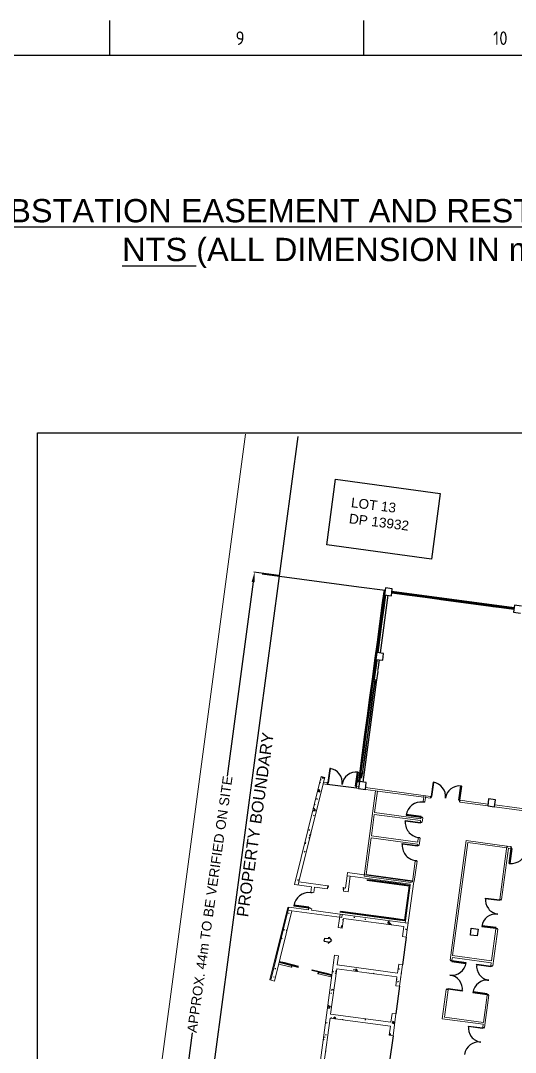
# Paper-space layout 'Page 2' of a CAD drawing. Header units: metres, sheet in millimetres. Extents: x -9 to 824, y -5 to 581.
# Drawn here: x 515.6 to 643.1, y 315 to 581 of the extents above; entities that cross this region are included whole.
import ezdxf
from ezdxf.enums import TextEntityAlignment as Align

# ---------------------------------------------------------------- set-up
doc = ezdxf.new("R2010")
doc.units = ezdxf.units.M
for name, color, linetype in [('_User Miscellaneous1', 7, 'Continuous'), ('_User Miscellaneous2', 7, 'Continuous'), ('Notes', 7, 'Continuous')]:
    doc.layers.add(name, color=color, linetype=linetype)
doc.styles.add('iecISOCP', font='isocp.shx')
doc.styles.get("Standard").update_dxf_attribs({"font": 'arial.ttf'})
doc.dimstyles.get("Standard").update_dxf_attribs({"dimtxt": 0.18, "dimasz": 0.18, "dimexe": 0.18, "dimexo": 0.0625, "dimgap": 0.09, "dimtad": 0, "dimtih": 1, "dimtoh": 1, "dimdec": 4, "dimzin": 0, "dimdsep": 46, "dimtxsty": 'Standard', "dimcen": 0.09, "dimadec": 0, "dimazin": 0, "dimtfac": 1, "dimtdec": 4, "dimtofl": 0, "dimtmove": 0, "dimatfit": 3, "dimfxl": 1, "dimtolj": 1, "dimtzin": 0, "dimarcsym": 0})

# ---------------------------------------------------------------- blocks, each defined once
blk = doc.blocks.new('A1_FRAME_TITLE')
at = {"layer": 'Notes', "color": 7, "linetype": 'Continuous'}
for p, q in [((547.7, 574.39), (547.7, 583.39)), ((613.21, 574.39), (613.21, 583.39))]:
    blk.add_line(p, q, dxfattribs=at)
at = {"layer": 'Notes', "color": 7, "linetype": 'Continuous', "flags": 128}
blk.add_lwpolyline([(824.37, 574.39), (149.5, 574.39)], dxfattribs=at)
at = {"layer": 'Notes', "color": 7, "style": 'iecISOCP'}
for s, p in [('9', (580.11, 577.12)), ('10', (646.5, 577.12))]:
    blk.add_text(s, height=3.5, dxfattribs=at).set_placement(p)
at = {"layer": 'Notes', "color": 7, "style": 'iecISOCP', "flags": 8}
blk.add_attdef('VERSION_NO', text='', height=2.5, rotation=90, dxfattribs=at).set_placement((302.04, 43.81), align=Align.MIDDLE_CENTER)
at = {"layer": 'Notes', "color": 7, "style": 'iecISOCP'}
for tag, p in [('CAP_NO', (513.19, 43.46)), ('IE_NUM', (513.05, 37.81)), ('REF_No_1', (335.24, 32.31)), ('REF_1', (362.52, 32.31)), ('HV_SWITCH', (513.46, 32.16)), ('GEN_WO', (441.71, 31.76)), ('REF_No_2', (335.24, 26.31)), ('REF_2', (362.52, 26.31)), ('OH_WO', (441.71, 25.81)), ('UBD_REF', (513.05, 25.83)), ('REF_No_3', (335.24, 20.31)), ('REF_3', (362.52, 20.31)), ('UG_WO', (441.71, 20.05)), ('GIS_MAP_No', (513.05, 20.04)), ('REF_No_4', (335.24, 14.31)), ('REF_4', (362.52, 14.31)), ('SUB_WO', (441.71, 13.81)), ('HV_OP_DIAG', (513.33, 14.2)), ('LGA', (512.95, 7.78)), ('ExportID', (9.08, 2.39))]:
    blk.add_attdef(tag, p, '', height=2.5, dxfattribs=at)
for tag, height, p in [('T1', 3.5, (684.37, 39.47)), ('T2', 3.5, (684.37, 34.35)), ('scale', 2.5, (567.76, 33.27)), ('T3', 3.5, (684.37, 28.92)), ('DRAWN', 2.5, (567.76, 24.93)), ('T4', 3.5, (684.37, 23.66)), ('T5', 3.5, (684.37, 18.23)), ('REV', 5, (820.05, 17.1)), ('DATE', 2.5, (567.76, 16.88)), ('T6', 3.5, (684.37, 12.97)), ('DESIGN', 2.5, (605.62, 9.15))]:
    blk.add_attdef(tag, text='', height=height, dxfattribs=at).set_placement(p, align=Align.CENTER)
blk.add_attdef('NUM', text='', height=7, dxfattribs=at).set_placement((792.37, 20.12), align=Align.MIDDLE_CENTER)
for tag, p in [('NS', (790.71, 8.12)), ('SHTS', (805.41, 8.12))]:
    blk.add_attdef(tag, text='', height=2.5, dxfattribs=at).set_placement(p, align=Align.MIDDLE)
at = {"layer": 'Notes', "color": 7, "style": 'iecISOCP', "flags": 1}
for tag, p in [('ProjectType', (14.17, -26.8)), ('ProjectNumber', (23.56, -26.82)), ('DrawingNumber', (35.51, -26.8)), ('ProjectDescription', (47.56, -26.83)), ('ExportDate', (60.28, -26.79)), ('ExportUserName', (69.15, -26.8)), ('DesignerCompanyName', (81.48, -26.79)), ('ExportAreaOfInterest', (97.1, -26.81)), ('GIS_SUCCESS', (112, -26.78)), ('CAD_SUCCESS', (121.79, -26.78)), ('DEPOTCODE', (132.11, -26.88)), ('ExportCategories', (140.08, -26.8)), ('Comments', (154.38, -26.88))]:
    blk.add_attdef(tag, p, '', height=1, dxfattribs=at)
blk = doc.blocks.new('*D112')
at = {"layer": '_User Miscellaneous1', "color": 0, "lineweight": -3}
for p, q in [((575.58, 436.29), (568.86, 386.26)), ((553.24, 270.07), (559.96, 320.1))]:
    blk.add_line(p, q, dxfattribs=at)
at = {"layer": '_User Miscellaneous1', "color": 0, "lineweight": -2}
for p, q in [((582.21, 437.92), (575.73, 438.79)), ((559.21, 266.74), (552.73, 267.61))]:
    blk.add_line(p, q, dxfattribs=at)
at = {"layer": '_User Miscellaneous1', "color": 0}
for points in [[(575.17, 436.34), (575.99, 436.23), (575.91, 438.77)], [(552.83, 270.12), (553.65, 270.01), (552.91, 267.59)]]:
    blk.add_solid(points, dxfattribs=at)
at = {"layer": 'Defpoints', "color": 0}
for p in [(575.91, 438.77), (582.27, 437.91), (559.27, 266.74)]:
    blk.add_point(p, dxfattribs=at)
at = {"layer": '_User Miscellaneous1', "color": 0, "insert": (564.41, 353.18), "char_height": 2.5, "attachment_point": 5, "rotation": 82}
blk.add_mtext('\\A1;APPROX. 44m TO BE VERIFIED ON SITE', dxfattribs=at)

psp = doc.layouts.new('Page 2')

# ---------------------------------------------------------------- linework, layer by layer
at = {"layer": '_User Miscellaneous1', "color": 9}
for p, q in [((577.86377, 438.39308), (602.8206, 435.05195)), ((602.8206, 435.05195), (609.55423, 434.15047)), ((609.30293, 433.8711), (608.82524, 430.30293)), ((608.84903, 430.29974), (609.32672, 433.86791)), ((609.34137, 434.06773), (609.28829, 433.67127)), ((609.28829, 433.67127), (609.48652, 433.64473)), ((609.32672, 433.86791), (609.30293, 433.8711)), ((609.5396, 434.0412), (609.34137, 434.06773)), ((609.63757, 434.77299), (609.39872, 432.98891)), ((611.42165, 434.53414), (609.63757, 434.77299)), ((611.1828, 432.75006), (611.42165, 434.53414)), ((615.16106, 433.07472), (611.29555, 433.59222)), ((611.29873, 433.61601), (615.16425, 433.09851)), ((615.18919, 433.28485), (611.32368, 433.80235)), ((611.33831, 433.91163), (642.85711, 429.69199)), ((607.50744, 418.10828), (609.49784, 432.97564)), ((610.29076, 432.86948), (608.30037, 418.00212)), ((609.68814, 432.95016), (609.32478, 430.23605)), ((609.34857, 430.23287), (609.71193, 432.94697)), ((609.39872, 432.98891), (611.1828, 432.75006)), ((615.13612, 432.88838), (611.2706, 433.40589)), ((619.89367, 432.25146), (615.13612, 432.88838)), ((615.16106, 433.07472), (615.16425, 433.09851)), ((615.16425, 433.09851), (615.16106, 433.07472)), ((619.91862, 432.4378), (615.16106, 433.07472)), ((615.16425, 433.09851), (619.9218, 432.46158)), ((619.94675, 432.64792), (615.18919, 433.28485)), ((623.48563, 431.77058), (619.89367, 432.25146)), ((619.9218, 432.46158), (619.91862, 432.4378)), ((619.91862, 432.4378), (619.9218, 432.46158)), ((638.94884, 429.89009), (619.91862, 432.4378)), ((619.9218, 432.46158), (638.95202, 429.91388)), ((638.97697, 430.10022), (619.94675, 432.64792)), ((636.83057, 429.984), (623.96138, 431.70689)), ((608.82524, 430.30293), (608.18831, 425.54537)), ((608.2121, 425.54219), (608.84903, 430.29974)), ((609.32478, 430.23605), (608.68786, 425.4785)), ((608.71165, 425.47531), (609.34857, 430.23287)), ((608.82524, 430.30293), (608.84903, 430.29974)), ((608.84903, 430.29974), (608.82524, 430.30293)), ((609.32478, 430.23605), (609.34857, 430.23287)), ((609.34857, 430.23287), (609.32478, 430.23605)), ((638.92389, 429.70376), (637.30632, 429.92031)), ((642.7894, 429.18625), (638.92389, 429.70376)), ((638.95202, 429.91388), (638.94884, 429.89009)), ((638.94884, 429.89009), (638.95202, 429.91388)), ((642.81435, 429.37259), (638.94884, 429.89009)), ((638.95202, 429.91388), (642.81753, 429.39638)), ((642.84248, 429.58272), (638.97697, 430.10022)), ((642.94045, 430.31451), (642.7016, 428.53043)), ((642.7016, 428.53043), (644.48569, 428.29158)), ((644.72453, 430.07566), (642.94045, 430.31451)), ((608.18831, 425.54537), (607.55139, 420.78782)), ((607.57518, 420.78464), (608.2121, 425.54219)), ((608.68786, 425.4785), (608.05093, 420.72094)), ((608.07472, 420.71776), (608.71165, 425.47531)), ((608.2121, 425.54219), (608.18831, 425.54537)), ((608.18831, 425.54537), (608.2121, 425.54219)), ((608.71165, 425.47531), (608.68786, 425.4785)), ((608.68786, 425.4785), (608.71165, 425.47531)), ((607.55139, 420.78782), (606.91446, 416.03027)), ((606.93825, 416.02708), (607.57518, 420.78464)), ((607.57518, 420.78464), (607.55139, 420.78782)), ((607.55139, 420.78782), (607.57518, 420.78464)), ((608.05093, 420.72094), (607.69775, 418.0828)), ((607.72153, 418.07962), (608.07472, 420.71776)), ((608.07472, 420.71776), (608.05093, 420.72094)), ((608.05093, 420.72094), (608.07472, 420.71776)), ((607.40833, 418.12155), (607.16948, 416.33746)), ((609.19241, 417.8827), (607.40833, 418.12155)), ((608.95356, 416.09862), (609.19241, 417.8827)), ((603.04897, 384.8054), (607.2686, 416.32419)), ((606.91446, 416.03027), (606.27754, 411.27271)), ((606.30133, 411.26953), (606.93825, 416.02708)), ((607.41401, 415.96339), (606.77708, 411.20583)), ((606.80087, 411.20265), (607.43779, 415.9602)), ((606.91446, 416.03027), (606.93825, 416.02708)), ((606.93825, 416.02708), (606.91446, 416.03027)), ((607.16948, 416.33746), (608.95356, 416.09862)), ((607.4589, 416.29872), (607.41401, 415.96339)), ((607.41401, 415.96339), (607.43779, 415.9602)), ((607.43779, 415.9602), (607.41401, 415.96339)), ((607.43779, 415.9602), (607.48269, 416.29553)), ((608.06152, 416.21804), (607.72471, 413.70217)), ((607.66101, 413.22641), (607.29531, 410.49478)), ((607.29531, 410.49478), (603.84189, 384.69924)), ((606.27754, 411.27271), (605.64061, 406.51516)), ((605.6644, 406.51197), (606.30133, 411.26953)), ((605.95884, 406.51072), (606.50888, 410.61932)), ((606.27754, 411.27271), (606.30133, 411.26953)), ((606.30133, 411.26953), (606.27754, 411.27271)), ((606.97531, 411.17929), (606.33839, 406.42174)), ((606.36218, 406.41856), (606.9991, 411.17611)), ((606.50888, 410.61932), (606.59074, 411.23078)), ((606.50888, 410.61932), (606.89345, 410.56784)), ((606.89345, 410.56784), (606.50888, 410.61932)), ((606.77708, 411.20583), (606.80087, 411.20265)), ((607.26105, 410.23889), (606.88045, 410.28985)), ((607.29531, 410.49478), (606.91471, 410.54573)), ((606.9991, 411.17611), (606.97531, 411.17929)), ((605.64061, 406.51516), (605.00369, 401.7576)), ((605.02748, 401.75442), (605.6644, 406.51197)), ((605.32191, 401.75316), (605.95884, 406.51072)), ((605.64061, 406.51516), (605.6644, 406.51197)), ((605.6644, 406.51197), (605.64061, 406.51516)), ((606.33839, 406.42174), (605.70146, 401.66419)), ((605.72525, 401.661), (606.36218, 406.41856)), ((606.36218, 406.41856), (606.33839, 406.42174)), ((606.33839, 406.42174), (606.36218, 406.41856)), ((605.00369, 401.7576), (604.36676, 397.00005)), ((604.39055, 396.99686), (605.02748, 401.75442)), ((604.68499, 396.99561), (605.32191, 401.75316)), ((605.02748, 401.75442), (605.00369, 401.7576)), ((605.00369, 401.7576), (605.02748, 401.75442)), ((605.70146, 401.66419), (605.06454, 396.90663)), ((605.08832, 396.90345), (605.72525, 401.661)), ((605.70146, 401.66419), (605.72525, 401.661)), ((605.72525, 401.661), (605.70146, 401.66419)), ((604.36676, 397.00005), (603.72984, 392.24249)), ((603.75362, 392.23931), (604.39055, 396.99686)), ((604.04806, 392.23806), (604.68499, 396.99561)), ((604.36676, 397.00005), (604.39055, 396.99686)), ((604.39055, 396.99686), (604.36676, 397.00005)), ((605.06454, 396.90663), (604.42761, 392.14908)), ((604.4514, 392.14589), (605.08832, 396.90345)), ((605.06454, 396.90663), (605.08832, 396.90345)), ((605.08832, 396.90345), (605.06454, 396.90663)), ((603.72984, 392.24249), (603.09291, 387.48494)), ((603.1167, 387.48175), (603.75362, 392.23931)), ((603.41114, 387.4805), (604.04806, 392.23806)), ((603.72984, 392.24249), (603.75362, 392.23931)), ((603.75362, 392.23931), (603.72984, 392.24249)), ((604.42761, 392.14908), (603.79069, 387.39152)), ((603.81447, 387.38834), (604.4514, 392.14589)), ((604.4514, 392.14589), (604.42761, 392.14908)), ((604.42761, 392.14908), (604.4514, 392.14589)), ((593.32557, 385.7809), (593.99222, 385.76939)), ((593.41026, 386.0616), (593.32731, 385.78049)), ((593.98198, 385.9205), (594.01828, 385.87496)), ((595.31789, 388.22146), (594.82958, 384.574)), ((594.98817, 384.55277), (595.47647, 388.20023)), ((595.47647, 388.20023), (595.31789, 388.22146)), ((601.96591, 383.61861), (602.45422, 387.26607)), ((602.61281, 387.24484), (602.1245, 383.59738)), ((602.45422, 387.26607), (602.61281, 387.24484)), ((603.09291, 387.48494), (602.76626, 385.04503)), ((602.79005, 385.04184), (603.1167, 387.48175)), ((603.1167, 387.48175), (603.09291, 387.48494)), ((603.09291, 387.48494), (603.1167, 387.48175)), ((603.34003, 386.94941), (603.19973, 385.90136)), ((603.19973, 385.90136), (603.59619, 385.84828)), ((603.34003, 386.94941), (603.41114, 387.4805)), ((603.7365, 386.89633), (603.34003, 386.94941)), ((603.59619, 385.84828), (603.7365, 386.89633)), ((603.79069, 387.39152), (603.7246, 386.89792)), ((603.7246, 386.89792), (603.74839, 386.89474)), ((603.74839, 386.89474), (603.81447, 387.38834)), ((603.79069, 387.39152), (603.81447, 387.38834)), ((603.81447, 387.38834), (603.79069, 387.39152)), ((592.81917, 384.73807), (592.66154, 384.55105)), ((592.94534, 385.48514), (592.94475, 385.21692)), ((602.21939, 383.1004), (594.6073, 384.11948)), ((594.82958, 384.574), (594.98817, 384.55277)), ((602.1245, 383.59738), (601.96591, 383.61861)), ((602.94985, 384.81866), (602.711, 383.03458)), ((602.711, 383.03458), (604.49509, 382.79573)), ((602.76626, 385.04503), (602.79005, 385.04184)), ((604.73393, 384.57982), (602.94985, 384.81866)), ((604.49509, 382.79573), (604.73393, 384.57982)), ((621.96416, 384.65415), (621.47585, 381.00669)), ((621.63444, 380.98546), (622.12275, 384.63292)), ((622.12275, 384.63292), (621.96416, 384.65415)), ((628.61218, 380.0513), (629.10049, 383.69876)), ((629.25908, 383.67753), (628.77077, 380.03007)), ((629.10049, 383.69876), (629.25908, 383.67753)), ((592.06172, 380.46186), (591.88886, 380.25676)), ((592.56736, 382.766), (592.24342, 382.40146)), ((592.2448, 382.40113), (592.70976, 382.17261)), ((592.56733, 382.76598), (592.70834, 382.17291)), ((621.47585, 381.00669), (621.63444, 380.98546)), ((636.25273, 380.36019), (636.01389, 378.5761)), ((638.03682, 380.12134), (636.25273, 380.36019)), ((591.0578, 378.05277), (591.61977, 377.34775)), ((591.37558, 379.0378), (591.50919, 378.80522)), ((628.77077, 380.03007), (628.61218, 380.0513)), ((636.01389, 378.5761), (637.79797, 378.33726)), ((637.79797, 378.33726), (638.03682, 380.12134)), ((590.88702, 377.36078), (591.61814, 377.34816)), ((591.30428, 376.18564), (591.13142, 375.98055)), ((615.01488, 376.36564), (614.99365, 376.20706)), ((614.99365, 376.20706), (618.83934, 375.69221)), ((618.86057, 375.85079), (615.01488, 376.36564)), ((618.83934, 375.69221), (618.86057, 375.85079)), ((590.01774, 372.5176), (590.01715, 372.24937)), ((614.78594, 374.65556), (614.80718, 374.81415)), ((618.63163, 374.14072), (614.78594, 374.65556)), ((614.80718, 374.81415), (618.65287, 374.2993)), ((618.65287, 374.2993), (618.63163, 374.14072)), ((590.01325, 370.46528), (590.01266, 370.19706)), ((590.37218, 371.27468), (590.04824, 370.91014)), ((590.04953, 370.90983), (590.29516, 370.7891)), ((590.37215, 371.27466), (590.39317, 371.18623)), ((590.54683, 371.90943), (590.37397, 371.70433)), ((588.80745, 368.93446), (589.1337, 368.92883)), ((588.94158, 369.20981), (588.85821, 369.14017)), ((588.88381, 369.24389), (589.13525, 368.92845)), ((613.98979, 368.70862), (614.01102, 368.86721)), ((617.83548, 368.19377), (613.98979, 368.70862)), ((614.01102, 368.86721), (617.85671, 368.35236)), ((617.85671, 368.35236), (617.83548, 368.19377)), ((641.59269, 363.74469), (642.10754, 367.59038)), ((642.26613, 367.56914), (641.75128, 363.72345)), ((642.10754, 367.59038), (642.26613, 367.56914)), ((588.73516, 366.8792), (588.86877, 366.64662)), ((641.75128, 363.72345), (641.59269, 363.74469)), ((587.09017, 359.57037), (587.08959, 359.30215)), ((604.9801, 359.4269), (605.00664, 359.62513)), ((604.9801, 359.4269), (611.87855, 358.50336)), ((605.00664, 359.62513), (611.90509, 358.70159)), ((598.81833, 357.42465), (598.65974, 357.44588)), ((611.87855, 358.50336), (615.74248, 357.98607)), ((611.90509, 358.70159), (615.96725, 358.15776)), ((615.74248, 357.98607), (614.55853, 349.14246)), ((615.96725, 358.15776), (614.73022, 348.91769)), ((635.45015, 354.63924), (635.47139, 354.79782)), ((639.09761, 354.15093), (635.45015, 354.63924)), ((635.47139, 354.79782), (639.11884, 354.30951)), ((639.11884, 354.30951), (639.09761, 354.15093)), ((586.06025, 352.99841), (586.03902, 352.83983)), ((586.03902, 352.83983), (589.88471, 352.32498)), ((589.90594, 352.48357), (586.06025, 352.99841)), ((589.88471, 352.32498), (589.90594, 352.48357)), ((598.0209, 351.15467), (598.04743, 351.35291)), ((611.8178, 349.30759), (598.0209, 351.15467)), ((611.84434, 349.50582), (598.04743, 351.35291)), ((584.88921, 350.96119), (584.68337, 350.78923)), ((598.66498, 349.39155), (598.66439, 349.12332)), ((601.56547, 349.95173), (601.56488, 349.68351)), ((604.46365, 349.45934), (604.46307, 349.19111)), ((610.4949, 348.81427), (610.17096, 348.44973)), ((610.17208, 348.44926), (610.63704, 348.22074)), ((610.49488, 348.81424), (610.63589, 348.22118)), ((614.73022, 348.91769), (611.8178, 349.30759)), ((614.55853, 349.14246), (611.84434, 349.50582)), ((583.44084, 346.77424), (583.57445, 346.54166)), ((584.16257, 346.60283), (584.16198, 346.33461)), ((598.39943, 347.70677), (598.29284, 347.23088)), ((598.29396, 347.23053), (598.52455, 347.24191)), ((598.39944, 347.70674), (598.56281, 347.52767)), ((607.72901, 348.38789), (607.7095, 348.36474)), ((610.81823, 348.31984), (610.73749, 347.95936)), ((610.81824, 348.31981), (611.20408, 347.8969)), ((614.96396, 346.83942), (614.7911, 346.63433)), ((631.55541, 345.27322), (631.79426, 347.0573)), ((631.79426, 347.0573), (633.57834, 346.81846)), ((633.57834, 346.81846), (633.33949, 345.03437)), ((634.516, 347.66149), (634.49477, 347.50291)), ((634.49477, 347.50291), (638.14223, 347.0146)), ((638.16346, 347.17318), (634.516, 347.66149)), ((638.14223, 347.0146), (638.16346, 347.17318)), ((583.0394, 344.46144), (582.83355, 344.28948)), ((593.89356, 343.68393), (593.99971, 344.47685)), ((593.89356, 343.68393), (594.92436, 343.54593)), ((593.99971, 344.47685), (595.03051, 344.33885)), ((594.87128, 343.14946), (595.77036, 343.83624)), ((594.92436, 343.54593), (594.87128, 343.14946)), ((595.03051, 344.33885), (595.08359, 344.73532)), ((595.08359, 344.73532), (595.77036, 343.83624)), ((615.02153, 344.76325), (614.06614, 337.62692)), ((633.33949, 345.03437), (631.55541, 345.27322)), ((581.24628, 338.81281), (581.24569, 338.54458)), ((582.26406, 338.24748), (583.63173, 337.90994)), ((583.67007, 338.06528), (582.3024, 338.40282)), ((583.63173, 337.90994), (583.67007, 338.06528)), ((583.67007, 338.06528), (583.63173, 337.90994)), ((583.63173, 337.90994), (587.20454, 337.02819)), ((587.24287, 337.18353), (583.67007, 338.06528)), ((596.36008, 338.27644), (596.30692, 338.21336)), ((597.50636, 339.63647), (597.49677, 339.62509)), ((626.78867, 338.60678), (626.76744, 338.4482)), ((626.76744, 338.4482), (630.4149, 337.95989)), ((630.43613, 338.11847), (626.78867, 338.60678)), ((630.4149, 337.95989), (630.43613, 338.11847)), ((581.2418, 336.76049), (581.24121, 336.49227)), ((587.20454, 337.02819), (587.24287, 337.18353)), ((590.77734, 336.14645), (590.81567, 336.30178)), ((594.35014, 335.2647), (590.77734, 336.14645)), ((590.81567, 336.30178), (594.38848, 335.42004)), ((594.35014, 335.2647), (594.38848, 335.42004)), ((594.38848, 335.42004), (594.35014, 335.2647)), ((595.8622, 334.89153), (594.35014, 335.2647)), ((594.38848, 335.42004), (595.88356, 335.05106)), ((595.98672, 335.82163), (596.25307, 335.83477)), ((596.02225, 336.08697), (596.25205, 335.83508)), ((596.91218, 335.55397), (596.73932, 335.34887)), ((596.76889, 336.13876), (596.9025, 335.90617)), ((601.53609, 336.51211), (601.53551, 336.24389)), ((602.05059, 336.59199), (601.94399, 336.1161)), ((601.94502, 336.11572), (602.46247, 336.14126)), ((602.05059, 336.59196), (602.46145, 336.14162)), ((603.43742, 336.72933), (603.40748, 336.70432)), ((605.45667, 335.55924), (605.374, 335.46115)), ((606.59939, 335.48301), (606.54662, 335.30416)), ((606.59937, 335.48301), (606.76526, 335.27489)), ((613.13349, 336.66801), (613.1329, 336.39979)), ((613.77561, 335.45677), (613.6057, 335.31483)), ((633.16784, 337.59133), (633.18907, 337.74992)), ((636.8153, 337.10302), (633.16784, 337.59133)), ((633.18907, 337.74992), (636.83653, 337.26161)), ((636.83653, 337.26161), (636.8153, 337.10302)), ((580.80042, 334.61564), (580.93403, 334.38306)), ((612.69162, 334.01077), (612.55073, 333.84361)), ((612.78121, 333.39676), (612.91481, 333.16418)), ((613.61915, 334.28804), (613.55525, 334.21614)), ((613.55627, 334.21564), (613.60617, 334.19112)), ((595.79735, 330.34695), (595.5915, 330.17499)), ((595.7261, 331.2668), (595.72552, 330.99858)), ((596.15474, 331.27775), (595.98188, 331.07266)), ((613.32306, 332.07644), (612.36768, 324.9401)), ((625.81205, 331.31187), (625.83328, 331.47045)), ((629.45951, 330.82356), (625.81205, 331.31187)), ((625.83328, 331.47045), (629.48074, 330.98214)), ((629.48074, 330.98214), (629.45951, 330.82356)), ((632.23368, 330.61359), (632.21245, 330.455)), ((632.21245, 330.455), (635.85991, 329.96669)), ((635.88114, 330.12528), (632.23368, 330.61359)), ((635.85991, 329.96669), (635.88114, 330.12528)), ((594.82934, 327.17645), (595.36076, 326.50976)), ((594.74157, 326.52087), (595.35962, 326.5102)), ((595.39729, 327.00153), (595.22443, 326.79644)), ((594.63984, 322.72532), (594.46698, 322.52022)), ((595.7103, 324.03696), (595.70987, 323.84075)), ((596.63773, 324.19938), (596.31379, 323.83484)), ((596.31472, 323.83448), (596.5236, 323.73181)), ((596.63771, 324.19936), (596.75629, 323.70066)), ((598.60849, 323.54457), (598.60829, 323.45272)), ((604.40721, 323.63268), (604.40662, 323.36446)), ((611.68402, 323.08936), (611.36007, 322.72482)), ((611.361, 322.72434), (611.82595, 322.49582)), ((611.72883, 322.73587), (611.55597, 322.53078)), ((611.684, 323.08933), (611.82501, 322.49627)), ((594.17232, 319.71504), (594.30592, 319.48246)), ((610.64418, 319.60257), (611.04377, 319.6223)), ((611.61133, 319.29051), (610.65594, 312.15418)), ((610.69756, 320.00124), (611.04288, 319.62272)), ((631.03414, 321.65353), (631.05537, 321.81211)), ((634.6816, 321.16522), (631.03414, 321.65353)), ((631.05537, 321.81211), (634.70283, 321.3238)), ((634.70283, 321.3238), (634.6816, 321.16522)), ((593.8824, 318.4491), (593.70954, 318.24401)), ((594.12501, 319.04101), (593.91916, 318.86905)), ((594.1858, 315.5028), (594.25849, 315.37626))]:
    psp.add_line(p, q, dxfattribs=at)
at = {"layer": '_User Miscellaneous1', "color": 9, "lineweight": 18}
for p, q in [((623.96138, 431.70689), (623.48563, 431.77058)), ((637.30632, 429.92031), (636.83057, 429.984)), ((607.72471, 413.70217), (607.66101, 413.22641)), ((593.05592, 386.14905), (586.18509, 358.30881)), ((594.02679, 385.90944), (593.05592, 386.14905)), ((593.73342, 384.72075), (594.02679, 385.90944)), ((587.37498, 358.95665), (593.61773, 384.25196)), ((593.61773, 384.25196), (594.6073, 384.11948)), ((594.67099, 384.59523), (593.73342, 384.72075)), ((594.6073, 384.11948), (594.67099, 384.59523)), ((602.28308, 383.57615), (602.21939, 383.1004)), ((602.21939, 383.1004), (602.711, 383.03458)), ((602.7747, 383.51034), (602.28308, 383.57615)), ((621.31727, 381.02792), (604.55878, 383.27149)), ((607.113, 382.44526), (604.16722, 360.44157)), ((604.49509, 382.79573), (607.113, 382.44526)), ((606.84567, 376.83108), (607.58875, 382.38156)), ((607.58875, 382.38156), (619.52103, 380.78411)), ((619.52103, 380.78411), (619.37542, 379.69648)), ((619.85118, 379.63279), (620.06048, 381.19617)), ((619.99679, 380.72042), (621.25357, 380.55216)), ((621.25357, 380.55216), (621.31727, 381.02792)), ((619.37542, 379.69648), (619.85118, 379.63279)), ((628.92935, 380.00884), (628.86566, 379.53308)), ((628.86566, 379.53308), (636.01389, 378.5761)), ((630.11874, 379.84961), (628.92935, 380.00884)), ((636.07758, 379.05186), (630.5945, 379.78592)), ((637.79797, 378.33726), (647.94345, 376.97901)), ((648.00715, 377.45477), (637.86166, 378.81301)), ((606.0389, 370.80485), (606.78198, 376.35533)), ((606.78198, 376.35533), (618.71426, 374.75788)), ((618.77795, 375.23363), (606.84567, 376.83108)), ((618.81811, 375.53362), (618.77795, 375.23363)), ((619.29387, 375.46993), (618.81811, 375.53362)), ((619.14985, 374.39419), (619.29387, 375.46993)), ((618.71426, 374.75788), (618.6741, 374.45789)), ((618.6741, 374.45789), (619.14985, 374.39419)), ((604.70667, 360.85363), (605.97521, 370.32909)), ((605.97521, 370.32909), (617.90749, 368.73164)), ((617.97118, 369.2074), (606.0389, 370.80485)), ((618.11679, 370.29503), (617.97118, 369.2074)), ((618.59254, 370.23133), (618.11679, 370.29503)), ((618.35369, 368.44725), (618.59254, 370.23133)), ((617.90749, 368.73164), (617.87794, 368.51094)), ((617.87794, 368.51094), (618.35369, 368.44725)), ((630.45824, 369.63423), (626.33414, 338.82906)), ((626.96913, 339.95476), (630.8703, 369.09478)), ((640.98185, 368.22536), (630.45824, 369.63423)), ((630.8703, 369.09478), (641.03709, 367.73368)), ((640.98185, 368.22536), (639.14008, 354.4681)), ((639.61583, 354.40441), (641.39391, 367.68591)), ((641.10078, 368.20944), (641.03709, 367.73368)), ((642.01265, 368.08736), (641.10078, 368.20944)), ((641.39391, 367.68591), (641.94896, 367.61161)), ((641.94896, 367.61161), (642.01265, 368.08736)), ((617.32063, 364.34808), (616.6071, 359.0183)), ((617.09583, 359.05157), (617.79639, 364.28439)), ((617.79639, 364.28439), (617.32063, 364.34808)), ((599.80301, 360.55954), (599.37338, 357.35034)), ((599.88934, 361.35512), (599.78319, 360.56219)), ((599.78319, 360.56219), (599.80301, 360.55954)), ((616.62008, 359.11527), (599.88934, 361.35512)), ((600.06015, 356.45126), (600.59594, 360.45339)), ((600.59594, 360.45339), (616.03817, 358.38603)), ((604.16722, 360.44157), (616.19738, 358.83101)), ((616.63894, 359.25618), (604.70667, 360.85363)), ((615.02153, 344.76325), (616.93725, 359.0728)), ((616.93725, 359.0728), (617.09583, 359.05157)), ((586.18509, 358.30881), (590.60656, 357.71688)), ((594.81405, 357.96073), (587.37498, 358.95665)), ((590.60656, 357.71688), (590.42079, 356.32926)), ((591.21372, 356.2231), (591.39949, 357.61072)), ((591.39949, 357.61072), (594.7079, 357.1678)), ((594.7079, 357.1678), (594.81405, 357.96073)), ((598.97691, 357.40342), (598.87076, 356.61049)), ((598.87076, 356.61049), (600.06015, 356.45126)), ((599.37338, 357.35034), (598.97691, 357.40342)), ((616.03817, 358.38603), (614.70622, 348.43696)), ((616.19738, 358.83101), (616.6071, 359.0183)), ((590.42079, 356.32926), (591.21372, 356.2231)), ((639.14008, 354.4681), (639.61583, 354.40441)), ((584.52346, 352.41068), (579.90386, 333.6923)), ((584.73889, 352.44889), (580.09804, 333.64438)), ((581.06891, 333.40478), (585.54313, 351.53408)), ((584.71764, 352.36276), (584.52346, 352.41068)), ((589.8104, 351.76993), (584.73889, 352.44889)), ((585.54313, 351.53408), (598.40456, 349.81224)), ((589.86348, 352.16639), (589.8104, 351.76993)), ((590.65641, 352.06024), (589.86348, 352.16639)), ((590.60333, 351.66378), (590.65641, 352.06024)), ((598.51071, 350.60516), (590.60333, 351.66378)), ((597.97549, 350.67682), (597.51114, 347.20837)), ((614.70622, 348.43696), (597.97549, 350.67682)), ((598.40456, 349.81224), (598.51071, 350.60516)), ((598.5023, 347.07568), (598.83395, 349.55297)), ((598.83395, 349.55297), (614.3753, 347.47234)), ((597.51114, 347.20837), (598.5023, 347.07568)), ((614.3753, 347.47234), (614.03038, 344.89594)), ((638.12099, 346.85601), (637.01699, 338.60958)), ((637.33351, 337.3565), (638.59675, 346.79232)), ((638.59675, 346.79232), (638.12099, 346.85601)), ((614.03038, 344.89594), (615.02153, 344.76325)), ((585.4378, 337.38182), (582.24489, 338.16981)), ((596.55575, 340.07204), (591.5429, 302.62822)), ((597.54691, 339.93935), (596.55575, 340.07204)), ((597.22845, 337.56057), (597.54691, 339.93935)), ((626.33414, 338.82906), (626.8099, 338.76537)), ((626.8099, 338.76537), (626.90544, 339.479)), ((626.90544, 339.479), (636.9533, 338.13383)), ((637.01699, 338.60958), (626.96913, 339.95476)), ((636.9533, 338.13383), (636.85776, 337.42019)), ((582.14905, 337.78146), (585.34196, 336.99347)), ((585.34196, 336.99347), (585.4378, 337.38182)), ((592.50574, 335.63749), (592.40989, 335.24914)), ((592.40989, 335.24914), (595.6028, 334.46114)), ((595.69864, 334.84949), (592.50574, 335.63749)), ((595.52998, 324.87376), (597.09576, 336.56941)), ((597.09576, 336.56941), (612.6371, 334.48879)), ((612.76979, 335.47995), (597.22845, 337.56057)), ((613.07499, 337.75961), (612.76979, 335.47995)), ((614.06614, 337.62692), (613.07499, 337.75961)), ((613.32306, 332.07644), (614.06614, 337.62692)), ((636.85776, 337.42019), (637.33351, 337.3565)), ((579.90386, 333.6923), (581.06891, 333.40478)), ((595.6028, 334.46114), (595.69864, 334.84949)), ((612.6371, 334.48879), (612.33191, 332.20913)), ((612.33191, 332.20913), (613.32306, 332.07644)), ((625.31506, 331.21697), (624.3066, 323.68418)), ((624.84605, 324.09624), (625.79082, 331.15328)), ((625.79082, 331.15328), (625.31506, 331.21697)), ((635.83868, 329.80811), (634.89391, 322.75107)), ((635.19981, 321.41869), (636.31443, 329.74442)), ((636.31443, 329.74442), (635.83868, 329.80811)), ((611.07133, 322.79313), (595.52998, 324.87376)), ((611.37652, 325.0728), (611.07133, 322.79313)), ((612.36768, 324.9401), (611.37652, 325.0728)), ((611.61133, 319.29051), (612.36768, 324.9401)), ((593.80497, 311.98871), (595.39729, 323.8826)), ((595.39729, 323.8826), (610.93863, 321.80198)), ((624.3066, 323.68418), (634.83021, 322.27531)), ((634.89391, 322.75107), (624.84605, 324.09624)), ((634.83021, 322.27531), (634.72406, 321.48239)), ((610.93863, 321.80198), (610.62017, 319.4232)), ((610.62017, 319.4232), (611.61133, 319.29051)), ((634.72406, 321.48239), (635.19981, 321.41869))]:
    psp.add_line(p, q, dxfattribs=at)
at = {"layer": '_User Miscellaneous1', "color": 9, "lineweight": 9}
for p, q in [((593.73342, 384.72075), (593.61773, 384.25196)), ((594.67099, 384.59523), (594.61792, 384.19877)), ((594.61792, 384.19877), (594.7765, 384.17754)), ((594.82958, 384.574), (594.67099, 384.59523)), ((594.7765, 384.17754), (594.82958, 384.574)), ((602.1245, 383.59738), (602.07142, 383.20092)), ((602.07142, 383.20092), (602.23001, 383.17969)), ((602.28308, 383.57615), (602.1245, 383.59738)), ((602.23001, 383.17969), (602.28308, 383.57615)), ((607.58875, 382.38156), (607.113, 382.44526)), ((619.52103, 380.78411), (619.58472, 381.25987)), ((621.31727, 381.02792), (621.26419, 380.63146)), ((621.26419, 380.63146), (621.42277, 380.61023)), ((621.47585, 381.00669), (621.31727, 381.02792)), ((621.42277, 380.61023), (621.47585, 381.00669)), ((619.37542, 379.69648), (619.35419, 379.5379)), ((619.35419, 379.5379), (619.75065, 379.48482)), ((619.77188, 379.6434), (619.37542, 379.69648)), ((619.75065, 379.48482), (619.77188, 379.6434)), ((628.77077, 380.03007), (628.71769, 379.63361)), ((628.71769, 379.63361), (628.87628, 379.61238)), ((628.92935, 380.00884), (628.77077, 380.03007)), ((628.87628, 379.61238), (628.92935, 380.00884)), ((630.11874, 379.84961), (630.5945, 379.78592)), ((618.83934, 375.69221), (618.81811, 375.53362)), ((618.81811, 375.53362), (619.21457, 375.48054)), ((619.23581, 375.63913), (618.83934, 375.69221)), ((619.21457, 375.48054), (619.23581, 375.63913)), ((618.65287, 374.2993), (618.6741, 374.45789)), ((619.04933, 374.24622), (618.65287, 374.2993)), ((618.6741, 374.45789), (619.07056, 374.40481)), ((619.07056, 374.40481), (619.04933, 374.24622)), ((618.11679, 370.29503), (618.13802, 370.45361)), ((618.51325, 370.24195), (618.11679, 370.29503)), ((618.13802, 370.45361), (618.53448, 370.40053)), ((618.53448, 370.40053), (618.51325, 370.24195)), ((617.85671, 368.35236), (617.87794, 368.51094)), ((618.25317, 368.29928), (617.85671, 368.35236)), ((617.87794, 368.51094), (618.2744, 368.45787)), ((618.2744, 368.45787), (618.25317, 368.29928)), ((641.94896, 367.61161), (642.00203, 368.00807)), ((642.10754, 367.59038), (641.94896, 367.61161)), ((642.00203, 368.00807), (642.16062, 367.98684)), ((642.16062, 367.98684), (642.10754, 367.59038)), ((617.32063, 364.34808), (617.34186, 364.50667)), ((617.34186, 364.50667), (617.73832, 364.45359)), ((617.73832, 364.45359), (617.71709, 364.29501)), ((617.71709, 364.29501), (617.32063, 364.34808)), ((600.59594, 360.45339), (599.80301, 360.55954)), ((587.37498, 358.95665), (587.18215, 358.17532)), ((594.76098, 357.56426), (594.81405, 357.96073)), ((594.91956, 357.54303), (594.76098, 357.56426)), ((594.81405, 357.96073), (594.97264, 357.9395)), ((594.97264, 357.9395), (594.91956, 357.54303)), ((598.76525, 357.02819), (598.81833, 357.42465)), ((598.92384, 357.00695), (598.76525, 357.02819)), ((598.81833, 357.42465), (598.97691, 357.40342)), ((598.97691, 357.40342), (598.92384, 357.00695)), ((590.42079, 356.32926), (590.39956, 356.17067)), ((590.39956, 356.17067), (590.79602, 356.11759)), ((590.79602, 356.11759), (590.81725, 356.27618)), ((639.14008, 354.4681), (639.11884, 354.30951)), ((639.11884, 354.30951), (639.51531, 354.25644)), ((639.53654, 354.41502), (639.14008, 354.4681)), ((639.51531, 354.25644), (639.53654, 354.41502)), ((585.54313, 351.53408), (584.54607, 351.66757)), ((589.88471, 352.32498), (589.86348, 352.16639)), ((590.28117, 352.2719), (589.88471, 352.32498)), ((590.25994, 352.11332), (590.28117, 352.2719)), ((615.49915, 348.33081), (614.70622, 348.43696)), ((638.14223, 347.0146), (638.12099, 346.85601)), ((638.12099, 346.85601), (638.51746, 346.80293)), ((638.53869, 346.96152), (638.14223, 347.0146)), ((638.51746, 346.80293), (638.53869, 346.96152)), ((626.41344, 338.81845), (626.39221, 338.65986)), ((626.39221, 338.65986), (626.78867, 338.60678)), ((626.8099, 338.76537), (626.41344, 338.81845)), ((626.78867, 338.60678), (626.8099, 338.76537)), ((585.34196, 336.99347), (585.4378, 337.38182)), ((585.4973, 336.95513), (585.34196, 336.99347)), ((585.4378, 337.38182), (585.59314, 337.34348)), ((585.59314, 337.34348), (585.4973, 336.95513)), ((592.25455, 335.28747), (592.3504, 335.67582)), ((592.40989, 335.24914), (592.25455, 335.28747)), ((592.3504, 335.67582), (592.50574, 335.63749)), ((592.50574, 335.63749), (592.40989, 335.24914)), ((636.85776, 337.42019), (636.83653, 337.26161)), ((636.83653, 337.26161), (637.23299, 337.20853)), ((637.25422, 337.36712), (636.85776, 337.42019)), ((637.23299, 337.20853), (637.25422, 337.36712)), ((625.41559, 331.36494), (625.39436, 331.20636)), ((625.39436, 331.20636), (625.79082, 331.15328)), ((625.81205, 331.31187), (625.41559, 331.36494)), ((625.79082, 331.15328), (625.81205, 331.31187)), ((635.85991, 329.96669), (635.83868, 329.80811)), ((636.25637, 329.91362), (635.85991, 329.96669)), ((636.23514, 329.75503), (636.25637, 329.91362)), ((635.83868, 329.80811), (636.23514, 329.75503)), ((634.72406, 321.48239), (634.70283, 321.3238)), ((634.70283, 321.3238), (635.09929, 321.27072)), ((635.12052, 321.42931), (634.72406, 321.48239)), ((635.09929, 321.27072), (635.12052, 321.42931))]:
    psp.add_line(p, q, dxfattribs=at)
at = {"layer": '_User Miscellaneous1', "color": 9, "extrusion": (0, 0, -1)}
for p, q in [((602.57993, 385.06997), (602.55339, 384.87174)), ((602.55339, 384.87174), (602.94985, 384.81866)), ((602.97639, 385.0169), (602.57993, 385.06997)), ((602.94985, 384.81866), (602.97639, 385.0169))]:
    psp.add_line(p, q, dxfattribs=at)
at = {"layer": '_User Miscellaneous1'}
psp.add_lwpolyline([(519.96798, 474.75053), (762.20738, 474.75053), (762.20738, 177.16119), (519.96798, 177.16119)], close=True, dxfattribs=at)
at = {"layer": '_User Miscellaneous1', "color": 9, "lineweight": 9, "flags": 128}
psp.add_lwpolyline([(573.62822, 474.43304), (533.99622, 177.30433)], dxfattribs=at)
at = {"layer": '_User Miscellaneous1', "color": 9, "flags": 128}
psp.add_lwpolyline([(587.06091, 473.77334), (564.19611, 302.98329)], dxfattribs=at)
at = {"layer": '_User Miscellaneous1', "color": 7, "flags": 128}
psp.add_lwpolyline([(596.80188, 462.83185), (623.7753, 459.06666), (621.50845, 442.13426), (594.53474, 445.89732), (596.80188, 462.83185)], dxfattribs=at)
at = {"layer": '_User Miscellaneous1', "color": 9}
for centre, radius, start, end in [((594.82958, 384.574), 3.68, 352.3747733, 82.3747733), ((602.1245, 383.59738), 3.68, 82.3747733, 172.3747733), ((621.47585, 381.00669), 3.68, 352.3747733, 82.3747733), ((628.77077, 380.03007), 3.68, 82.3747733, 172.3747733), ((618.83934, 375.69221), 3.88, 82.3747733, 172.3747733), ((618.65287, 374.2993), 3.88, 172.3747733, 262.3747733), ((617.85671, 368.35236), 3.88, 172.3747733, 262.3747733), ((642.10754, 367.59038), 3.88, 262.3747733, 352.3747733), ((589.88471, 352.32498), 3.88, 82.3747733, 172.3747733), ((639.11884, 354.30951), 3.68, 172.3747733, 262.3747733), ((638.14223, 347.0146), 3.68, 82.3747733, 172.3747733), ((626.78867, 338.60678), 3.68, 262.3747733, 352.3747733), ((636.83653, 337.26161), 3.68, 172.3747733, 262.3747733), ((625.81205, 331.31187), 3.68, 352.3747733, 82.3747733), ((635.85991, 329.96669), 3.68, 82.3747733, 172.3747733), ((634.70283, 321.3238), 3.68, 172.3747733, 262.3747733), ((633.72621, 314.02888), 3.68, 82.3747733, 172.3747733)]:
    psp.add_arc(centre, radius, start, end, dxfattribs=at)

# ---------------------------------------------------------------- block references
at = {"layer": '_User Miscellaneous1'}
psp.add_blockref('A1_FRAME_TITLE', (-9.08156, -2.38995), dxfattribs=at)

# ---------------------------------------------------------------- texts
psp.add_text('PROPERTY BOUNDARY', height=3, rotation=82, dxfattribs=at).set_placement((574.23291, 349.77128))
at = {"layer": '_User Miscellaneous1', "color": 7, "insert": (600.98968, 458.07332), "char_height": 2.5, "attachment_point": 1, "rotation": 352.76285}
psp.add_mtext_dynamic_manual_height_columns('LOT 13\\PDP 13932', width=50.6630475, gutter_width=94.75, heights=[0], dxfattribs=at)
at = {"layer": '_User Miscellaneous2', "ltscale": 0.1, "insert": (600.00407, 535.0139), "char_height": 6, "width": 322.8939937, "attachment_point": 2}
psp.add_mtext('{\\L\\C7;PADMOUNT SUBSTATION EASEMENT AND RESTRICTION ZONE DIAGRAM \\PNTS }(ALL DIMENSION IN mm){\\L\\C7;\\P\\l }', dxfattribs=at)

# ---------------------------------------------------------------- dimensions: what is measured, and where the dimension line sits
at = {"layer": '_User Miscellaneous1'}
dim = psp.add_aligned_dim(p1=(559.27084, 266.73595), p2=(582.2746, 437.91016), distance=6.41984, text='APPROX. 44m TO BE VERIFIED ON SITE', dimstyle='Standard', override={"dimtxt": 2.5, "dimasz": 2.5, "dimtoh": 0, "dimfxl": 1.25, "dimfxlon": 0, "dimlwd": 65533}, dxfattribs=at)
dim.commit()
dim.dimension.update_dxf_attribs({"geometry": '*D112', "text_midpoint": (564.41008, 353.17811), "text_rotation": 82})

doc.saveas('drawing.dxf')
